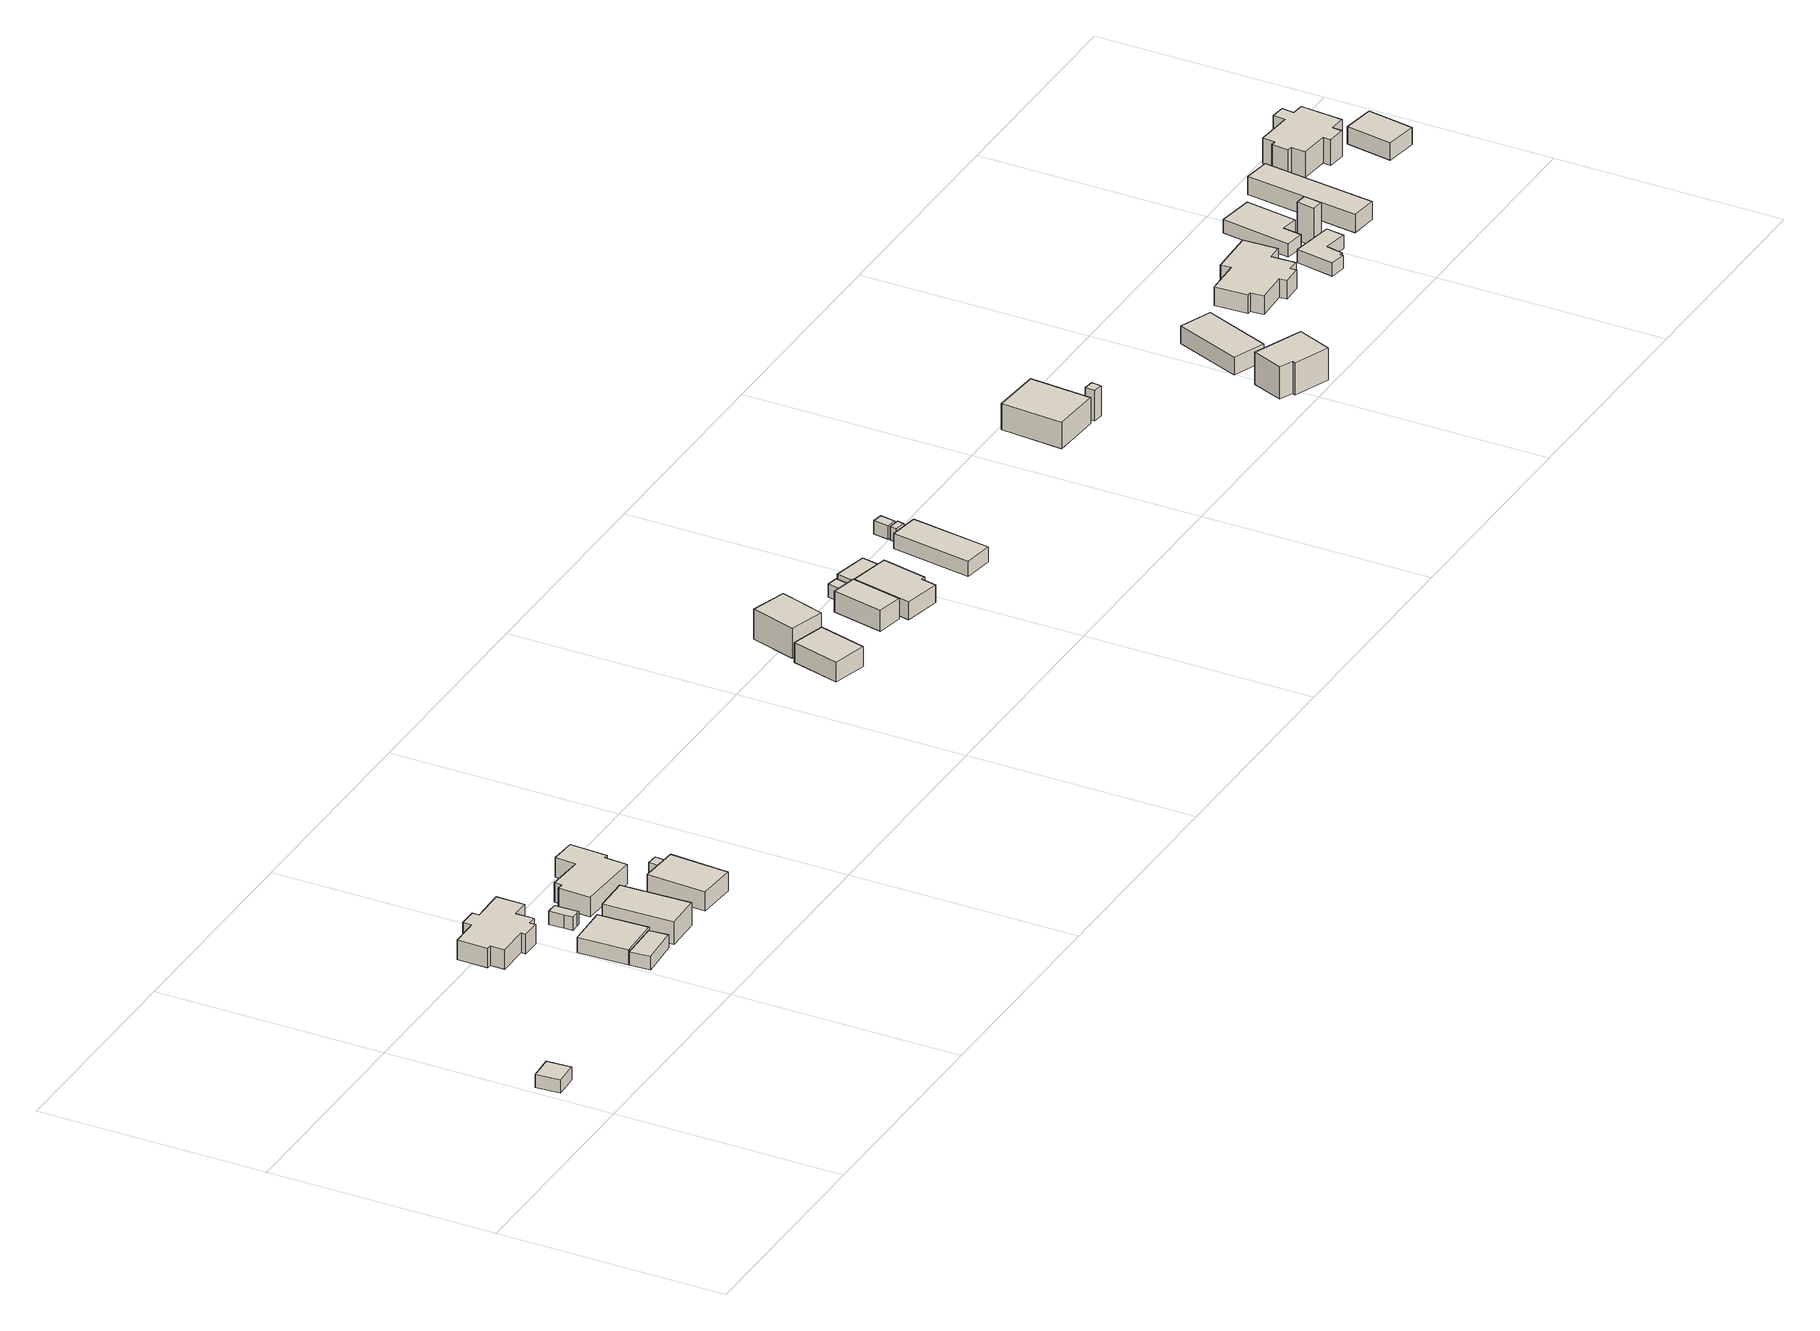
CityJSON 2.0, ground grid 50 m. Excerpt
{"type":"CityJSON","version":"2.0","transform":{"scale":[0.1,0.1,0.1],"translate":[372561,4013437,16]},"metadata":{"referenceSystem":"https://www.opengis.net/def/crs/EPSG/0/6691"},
"CityObjects":{
"building1":{"type":"Building","attributes":{"枝番":1,"利根川水系渡良瀬川洪水浸水想定区域（計画規模）.規模":"L1","利根川水系渡良瀬川洪水浸水想定区域（計画規模）.浸水ランク":"1","利根川水系渡良瀬川洪水浸水想定区域（計画規模）.浸水深":0.07,"利根川水系渡良瀬川洪水浸水想定区域（想定最大規模）.規模":"L2","利根川水系渡良瀬川洪水浸水想定区域（想定最大規模）.浸水ランク":"2","利根川水系渡良瀬川洪水浸水想定区域（想定最大規模）.浸水深":0.77,"利根川水系渡良瀬川洪水浸水想定区域（想定最大規模）.継続時間":9.6,"利根川水系利根川洪水浸水想定区域（計画規模）.規模":"L1","利根川水系利根川洪水浸水想定区域（計画規模）.浸水ランク":"2","利根川水系利根川洪水浸水想定区域（計画規模）.浸水深":1.6,"利根川水系利根川洪水浸水想定区域（想定最大規模）.規模":"L2","利根川水系利根川洪水浸水想定区域（想定最大規模）.浸水ランク":"3","利根川水系利根川洪水浸水想定区域（想定最大規模）.浸水深":3.83,"usage":"411","BuildingDetails.prefecture":"10","BuildingDetails.city":"10207","BuildingDetails.surveyYear":2016},"geometry":[{"type":"Solid","lod":"1","boundaries":[[[[0,1,2,3]],[[2,4,5,3]],[[1,6,4,2]],[[0,7,6,1]],[[3,5,7,0]],[[4,6,7,5]]]]}]},
"building2":{"type":"Building","attributes":{"枝番":1,"利根川水系渡良瀬川洪水浸水想定区域（計画規模）.規模":"L1","利根川水系渡良瀬川洪水浸水想定区域（計画規模）.浸水ランク":"1","利根川水系渡良瀬川洪水浸水想定区域（計画規模）.浸水深":0.23,"利根川水系渡良瀬川洪水浸水想定区域（想定最大規模）.規模":"L2","利根川水系渡良瀬川洪水浸水想定区域（想定最大規模）.浸水ランク":"2","利根川水系渡良瀬川洪水浸水想定区域（想定最大規模）.浸水深":0.56,"利根川水系渡良瀬川洪水浸水想定区域（想定最大規模）.継続時間":5.6,"利根川水系利根川洪水浸水想定区域（計画規模）.規模":"L1","利根川水系利根川洪水浸水想定区域（計画規模）.浸水ランク":"2","利根川水系利根川洪水浸水想定区域（計画規模）.浸水深":1.4,"利根川水系利根川洪水浸水想定区域（想定最大規模）.規模":"L2","利根川水系利根川洪水浸水想定区域（想定最大規模）.浸水ランク":"3","利根川水系利根川洪水浸水想定区域（想定最大規模）.浸水深":3.63,"usage":"411","measuredHeight":7.4,"BuildingDetails.prefecture":"10","BuildingDetails.city":"10207","BuildingDetails.surveyYear":2016},"geometry":[{"type":"Solid","lod":"1","boundaries":[[[[8,9,10,11,12,13,14,15,16,17,18,19,20,21,22,23]],[[22,24,25,23]],[[21,26,24,22]],[[20,27,26,21]],[[19,28,27,20]],[[18,29,28,19]],[[17,30,29,18]],[[16,31,30,17]],[[15,32,31,16]],[[14,33,32,15]],[[13,34,33,14]],[[12,35,34,13]],[[11,36,35,12]],[[10,37,36,11]],[[9,38,37,10]],[[8,39,38,9]],[[23,25,39,8]],[[24,26,27,28,29,30,31,32,33,34,35,36,37,38,39,25]]]]}]},
"building3":{"type":"Building","attributes":{"枝番":1,"利根川水系渡良瀬川洪水浸水想定区域（計画規模）.規模":"L1","利根川水系渡良瀬川洪水浸水想定区域（計画規模）.浸水ランク":"1","利根川水系渡良瀬川洪水浸水想定区域（計画規模）.浸水深":0.06,"利根川水系渡良瀬川洪水浸水想定区域（想定最大規模）.規模":"L2","利根川水系渡良瀬川洪水浸水想定区域（想定最大規模）.浸水ランク":"2","利根川水系渡良瀬川洪水浸水想定区域（想定最大規模）.浸水深":0.86,"利根川水系渡良瀬川洪水浸水想定区域（想定最大規模）.継続時間":24.7,"利根川水系利根川洪水浸水想定区域（計画規模）.規模":"L1","利根川水系利根川洪水浸水想定区域（計画規模）.浸水ランク":"2","利根川水系利根川洪水浸水想定区域（計画規模）.浸水深":1.7,"利根川水系利根川洪水浸水想定区域（想定最大規模）.規模":"L2","利根川水系利根川洪水浸水想定区域（想定最大規模）.浸水ランク":"3","利根川水系利根川洪水浸水想定区域（想定最大規模）.浸水深":3.93,"BuildingDetails.prefecture":"10","BuildingDetails.city":"10207"},"geometry":[{"type":"Solid","lod":"1","boundaries":[[[[40,41,42,43]],[[42,44,45,43]],[[41,46,44,42]],[[40,47,46,41]],[[43,45,47,40]],[[44,46,47,45]]]]}]},
"building4":{"type":"Building","attributes":{"枝番":1,"利根川水系渡良瀬川洪水浸水想定区域（計画規模）.規模":"L1","利根川水系渡良瀬川洪水浸水想定区域（計画規模）.浸水ランク":"1","利根川水系渡良瀬川洪水浸水想定区域（計画規模）.浸水深":0.19,"利根川水系渡良瀬川洪水浸水想定区域（想定最大規模）.規模":"L2","利根川水系渡良瀬川洪水浸水想定区域（想定最大規模）.浸水ランク":"2","利根川水系渡良瀬川洪水浸水想定区域（想定最大規模）.浸水深":0.86,"利根川水系渡良瀬川洪水浸水想定区域（想定最大規模）.継続時間":24.7,"利根川水系利根川洪水浸水想定区域（計画規模）.規模":"L1","利根川水系利根川洪水浸水想定区域（計画規模）.浸水ランク":"2","利根川水系利根川洪水浸水想定区域（計画規模）.浸水深":1.7,"利根川水系利根川洪水浸水想定区域（想定最大規模）.規模":"L2","利根川水系利根川洪水浸水想定区域（想定最大規模）.浸水ランク":"3","利根川水系利根川洪水浸水想定区域（想定最大規模）.浸水深":3.93,"usage":"411","measuredHeight":4.6,"BuildingDetails.prefecture":"10","BuildingDetails.city":"10207","BuildingDetails.surveyYear":2016},"geometry":[{"type":"Solid","lod":"1","boundaries":[[[[48,49,50,51,52,53]],[[52,54,55,53]],[[51,56,54,52]],[[50,57,56,51]],[[49,58,57,50]],[[48,59,58,49]],[[53,55,59,48]],[[54,56,57,58,59,55]]]]}]},
"building5":{"type":"Building","attributes":{"枝番":1,"利根川水系渡良瀬川洪水浸水想定区域（計画規模）.規模":"L1","利根川水系渡良瀬川洪水浸水想定区域（計画規模）.浸水ランク":"1","利根川水系渡良瀬川洪水浸水想定区域（計画規模）.浸水深":0.17,"利根川水系渡良瀬川洪水浸水想定区域（想定最大規模）.規模":"L2","利根川水系渡良瀬川洪水浸水想定区域（想定最大規模）.浸水ランク":"2","利根川水系渡良瀬川洪水浸水想定区域（想定最大規模）.浸水深":0.56,"利根川水系渡良瀬川洪水浸水想定区域（想定最大規模）.継続時間":5.6,"利根川水系利根川洪水浸水想定区域（計画規模）.規模":"L1","利根川水系利根川洪水浸水想定区域（計画規模）.浸水ランク":"2","利根川水系利根川洪水浸水想定区域（計画規模）.浸水深":1.4,"利根川水系利根川洪水浸水想定区域（想定最大規模）.規模":"L2","利根川水系利根川洪水浸水想定区域（想定最大規模）.浸水ランク":"3","利根川水系利根川洪水浸水想定区域（想定最大規模）.浸水深":3.63,"usage":"411","BuildingDetails.prefecture":"10","BuildingDetails.city":"10207","BuildingDetails.surveyYear":2016},"geometry":[{"type":"Solid","lod":"1","boundaries":[[[[60,61,62,63,64,65]],[[64,66,67,65]],[[63,68,66,64]],[[62,69,68,63]],[[61,70,69,62]],[[60,71,70,61]],[[65,67,71,60]],[[66,68,69,70,71,67]]]]}]},
"building6":{"type":"Building","attributes":{"枝番":1,"利根川水系渡良瀬川洪水浸水想定区域（計画規模）.規模":"L1","利根川水系渡良瀬川洪水浸水想定区域（計画規模）.浸水ランク":"1","利根川水系渡良瀬川洪水浸水想定区域（計画規模）.浸水深":0.08,"利根川水系渡良瀬川洪水浸水想定区域（想定最大規模）.規模":"L2","利根川水系渡良瀬川洪水浸水想定区域（想定最大規模）.浸水ランク":"2","利根川水系渡良瀬川洪水浸水想定区域（想定最大規模）.浸水深":0.66,"利根川水系渡良瀬川洪水浸水想定区域（想定最大規模）.継続時間":24.7,"利根川水系利根川洪水浸水想定区域（計画規模）.規模":"L1","利根川水系利根川洪水浸水想定区域（計画規模）.浸水ランク":"2","利根川水系利根川洪水浸水想定区域（計画規模）.浸水深":1.5,"利根川水系利根川洪水浸水想定区域（想定最大規模）.規模":"L2","利根川水系利根川洪水浸水想定区域（想定最大規模）.浸水ランク":"3","利根川水系利根川洪水浸水想定区域（想定最大規模）.浸水深":3.73,"usage":"411","measuredHeight":7.9,"BuildingDetails.prefecture":"10","BuildingDetails.city":"10207","BuildingDetails.surveyYear":2016},"geometry":[{"type":"Solid","lod":"1","boundaries":[[[[72,73,74,75]],[[74,76,77,75]],[[73,78,76,74]],[[72,79,78,73]],[[75,77,79,72]],[[76,78,79,77]]]]}]},
"building7":{"type":"Building","attributes":{"枝番":1,"利根川水系渡良瀬川洪水浸水想定区域（計画規模）.規模":"L1","利根川水系渡良瀬川洪水浸水想定区域（計画規模）.浸水ランク":"1","利根川水系渡良瀬川洪水浸水想定区域（計画規模）.浸水深":0.22,"利根川水系渡良瀬川洪水浸水想定区域（想定最大規模）.規模":"L2","利根川水系渡良瀬川洪水浸水想定区域（想定最大規模）.浸水ランク":"1","利根川水系渡良瀬川洪水浸水想定区域（想定最大規模）.浸水深":0.26,"利根川水系渡良瀬川洪水浸水想定区域（想定最大規模）.継続時間":6.5,"利根川水系利根川洪水浸水想定区域（計画規模）.規模":"L1","利根川水系利根川洪水浸水想定区域（計画規模）.浸水ランク":"2","利根川水系利根川洪水浸水想定区域（計画規模）.浸水深":1.1,"利根川水系利根川洪水浸水想定区域（想定最大規模）.規模":"L2","利根川水系利根川洪水浸水想定区域（想定最大規模）.浸水ランク":"3","利根川水系利根川洪水浸水想定区域（想定最大規模）.浸水深":3.33,"usage":"411","measuredHeight":6.9,"BuildingDetails.prefecture":"10","BuildingDetails.city":"10207","BuildingDetails.surveyYear":2016},"geometry":[{"type":"Solid","lod":"1","boundaries":[[[[80,81,82,83,84,85,86,87,88,89]],[[88,90,91,89]],[[87,92,90,88]],[[86,93,92,87]],[[85,94,93,86]],[[84,95,94,85]],[[83,96,95,84]],[[82,97,96,83]],[[81,98,97,82]],[[80,99,98,81]],[[89,91,99,80]],[[90,92,93,94,95,96,97,98,99,91]]]]}]},
"building8":{"type":"Building","attributes":{"枝番":1,"利根川水系渡良瀬川洪水浸水想定区域（計画規模）.規模":"L1","利根川水系渡良瀬川洪水浸水想定区域（計画規模）.浸水ランク":"1","利根川水系渡良瀬川洪水浸水想定区域（計画規模）.浸水深":0.03,"利根川水系渡良瀬川洪水浸水想定区域（想定最大規模）.規模":"L2","利根川水系渡良瀬川洪水浸水想定区域（想定最大規模）.浸水ランク":"2","利根川水系渡良瀬川洪水浸水想定区域（想定最大規模）.浸水深":0.76,"利根川水系渡良瀬川洪水浸水想定区域（想定最大規模）.継続時間":19.2,"利根川水系利根川洪水浸水想定区域（計画規模）.規模":"L1","利根川水系利根川洪水浸水想定区域（計画規模）.浸水ランク":"2","利根川水系利根川洪水浸水想定区域（計画規模）.浸水深":1.6,"利根川水系利根川洪水浸水想定区域（想定最大規模）.規模":"L2","利根川水系利根川洪水浸水想定区域（想定最大規模）.浸水ランク":"3","利根川水系利根川洪水浸水想定区域（想定最大規模）.浸水深":3.83,"usage":"411","measuredHeight":5.5,"BuildingDetails.prefecture":"10","BuildingDetails.city":"10207","BuildingDetails.surveyYear":2016},"geometry":[{"type":"Solid","lod":"1","boundaries":[[[[100,101,102,103]],[[102,104,105,103]],[[101,106,104,102]],[[100,107,106,101]],[[103,105,107,100]],[[104,106,107,105]]]]}]},
"building9":{"type":"Building","attributes":{"枝番":1,"利根川水系渡良瀬川洪水浸水想定区域（計画規模）.規模":"L1","利根川水系渡良瀬川洪水浸水想定区域（計画規模）.浸水ランク":"1","利根川水系渡良瀬川洪水浸水想定区域（計画規模）.浸水深":0.25,"利根川水系渡良瀬川洪水浸水想定区域（想定最大規模）.規模":"L2","利根川水系渡良瀬川洪水浸水想定区域（想定最大規模）.浸水ランク":"2","利根川水系渡良瀬川洪水浸水想定区域（想定最大規模）.浸水深":0.86,"利根川水系渡良瀬川洪水浸水想定区域（想定最大規模）.継続時間":6.5,"利根川水系利根川洪水浸水想定区域（計画規模）.規模":"L1","利根川水系利根川洪水浸水想定区域（計画規模）.浸水ランク":"2","利根川水系利根川洪水浸水想定区域（計画規模）.浸水深":1.7,"利根川水系利根川洪水浸水想定区域（想定最大規模）.規模":"L2","利根川水系利根川洪水浸水想定区域（想定最大規模）.浸水ランク":"3","利根川水系利根川洪水浸水想定区域（想定最大規模）.浸水深":3.93,"measuredHeight":3.6,"BuildingDetails.prefecture":"10","BuildingDetails.city":"10207"},"geometry":[{"type":"Solid","lod":"1","boundaries":[[[[108,109,110,111]],[[110,112,113,111]],[[109,114,112,110]],[[108,115,114,109]],[[111,113,115,108]],[[112,114,115,113]]]]}]},
"building10":{"type":"Building","attributes":{"枝番":1,"利根川水系渡良瀬川洪水浸水想定区域（計画規模）.規模":"L1","利根川水系渡良瀬川洪水浸水想定区域（計画規模）.浸水ランク":"2","利根川水系渡良瀬川洪水浸水想定区域（計画規模）.浸水深":0.61,"利根川水系渡良瀬川洪水浸水想定区域（計画規模）.継続時間":0.1,"利根川水系渡良瀬川洪水浸水想定区域（想定最大規模）.規模":"L2","利根川水系渡良瀬川洪水浸水想定区域（想定最大規模）.浸水ランク":"2","利根川水系渡良瀬川洪水浸水想定区域（想定最大規模）.浸水深":1.15,"利根川水系渡良瀬川洪水浸水想定区域（想定最大規模）.継続時間":26.2,"利根川水系利根川洪水浸水想定区域（計画規模）.規模":"L1","利根川水系利根川洪水浸水想定区域（計画規模）.浸水ランク":"2","利根川水系利根川洪水浸水想定区域（計画規模）.浸水深":2,"利根川水系利根川洪水浸水想定区域（想定最大規模）.規模":"L2","利根川水系利根川洪水浸水想定区域（想定最大規模）.浸水ランク":"3","利根川水系利根川洪水浸水想定区域（想定最大規模）.浸水深":4.23,"usage":"411","measuredHeight":6.2,"BuildingDetails.prefecture":"10","BuildingDetails.city":"10207","BuildingDetails.surveyYear":2016},"geometry":[{"type":"Solid","lod":"1","boundaries":[[[[116,117,118,119]],[[118,120,121,119]],[[117,122,120,118]],[[116,123,122,117]],[[119,121,123,116]],[[120,122,123,121]]]]}]},
"building11":{"type":"Building","attributes":{"枝番":1,"利根川水系渡良瀬川洪水浸水想定区域（計画規模）.規模":"L1","利根川水系渡良瀬川洪水浸水想定区域（計画規模）.浸水ランク":"1","利根川水系渡良瀬川洪水浸水想定区域（計画規模）.浸水深":0.27,"利根川水系渡良瀬川洪水浸水想定区域（計画規模）.継続時間":3.4,"利根川水系渡良瀬川洪水浸水想定区域（想定最大規模）.規模":"L2","利根川水系渡良瀬川洪水浸水想定区域（想定最大規模）.浸水ランク":"2","利根川水系渡良瀬川洪水浸水想定区域（想定最大規模）.浸水深":0.76,"利根川水系渡良瀬川洪水浸水想定区域（想定最大規模）.継続時間":24.5,"利根川水系利根川洪水浸水想定区域（計画規模）.規模":"L1","利根川水系利根川洪水浸水想定区域（計画規模）.浸水ランク":"2","利根川水系利根川洪水浸水想定区域（計画規模）.浸水深":1.6,"利根川水系利根川洪水浸水想定区域（想定最大規模）.規模":"L2","利根川水系利根川洪水浸水想定区域（想定最大規模）.浸水ランク":"3","利根川水系利根川洪水浸水想定区域（想定最大規模）.浸水深":3.83,"usage":"411","measuredHeight":7.1,"BuildingDetails.prefecture":"10","BuildingDetails.city":"10207","BuildingDetails.surveyYear":2016},"geometry":[{"type":"Solid","lod":"1","boundaries":[[[[124,125,126,127]],[[126,128,129,127]],[[125,130,128,126]],[[124,131,130,125]],[[127,129,131,124]],[[128,130,131,129]]]]}]},
"building12":{"type":"Building","attributes":{"枝番":1,"利根川水系渡良瀬川洪水浸水想定区域（計画規模）.規模":"L1","利根川水系渡良瀬川洪水浸水想定区域（計画規模）.浸水ランク":"1","利根川水系渡良瀬川洪水浸水想定区域（計画規模）.浸水深":0.13,"利根川水系渡良瀬川洪水浸水想定区域（想定最大規模）.規模":"L2","利根川水系渡良瀬川洪水浸水想定区域（想定最大規模）.浸水ランク":"2","利根川水系渡良瀬川洪水浸水想定区域（想定最大規模）.浸水深":0.66,"利根川水系渡良瀬川洪水浸水想定区域（想定最大規模）.継続時間":9.5,"利根川水系利根川洪水浸水想定区域（計画規模）.規模":"L1","利根川水系利根川洪水浸水想定区域（計画規模）.浸水ランク":"2","利根川水系利根川洪水浸水想定区域（計画規模）.浸水深":1.5,"利根川水系利根川洪水浸水想定区域（想定最大規模）.規模":"L2","利根川水系利根川洪水浸水想定区域（想定最大規模）.浸水ランク":"3","利根川水系利根川洪水浸水想定区域（想定最大規模）.浸水深":3.73,"usage":"411","measuredHeight":5.1,"BuildingDetails.prefecture":"10","BuildingDetails.city":"10207","BuildingDetails.surveyYear":2016},"geometry":[{"type":"Solid","lod":"1","boundaries":[[[[132,133,134,135]],[[134,136,137,135]],[[133,138,136,134]],[[132,139,138,133]],[[135,137,139,132]],[[136,138,139,137]]]]}]},
"building13":{"type":"Building","attributes":{"枝番":1,"利根川水系渡良瀬川洪水浸水想定区域（計画規模）.規模":"L1","利根川水系渡良瀬川洪水浸水想定区域（計画規模）.浸水ランク":"1","利根川水系渡良瀬川洪水浸水想定区域（計画規模）.浸水深":0.13,"利根川水系渡良瀬川洪水浸水想定区域（想定最大規模）.規模":"L2","利根川水系渡良瀬川洪水浸水想定区域（想定最大規模）.浸水ランク":"2","利根川水系渡良瀬川洪水浸水想定区域（想定最大規模）.浸水深":0.66,"利根川水系渡良瀬川洪水浸水想定区域（想定最大規模）.継続時間":9.5,"利根川水系利根川洪水浸水想定区域（計画規模）.規模":"L1","利根川水系利根川洪水浸水想定区域（計画規模）.浸水ランク":"2","利根川水系利根川洪水浸水想定区域（計画規模）.浸水深":1.5,"利根川水系利根川洪水浸水想定区域（想定最大規模）.規模":"L2","利根川水系利根川洪水浸水想定区域（想定最大規模）.浸水ランク":"3","利根川水系利根川洪水浸水想定区域（想定最大規模）.浸水深":3.73,"usage":"411","measuredHeight":3.5,"BuildingDetails.prefecture":"10","BuildingDetails.city":"10207","BuildingDetails.surveyYear":2016},"geometry":[{"type":"Solid","lod":"1","boundaries":[[[[140,141,142,143]],[[142,144,145,143]],[[141,146,144,142]],[[140,147,146,141]],[[143,145,147,140]],[[144,146,147,145]]]]}]},
"building14":{"type":"Building","attributes":{"枝番":1,"利根川水系渡良瀬川洪水浸水想定区域（計画規模）.規模":"L1","利根川水系渡良瀬川洪水浸水想定区域（計画規模）.浸水ランク":"1","利根川水系渡良瀬川洪水浸水想定区域（計画規模）.浸水深":0.31,"利根川水系渡良瀬川洪水浸水想定区域（想定最大規模）.規模":"L2","利根川水系渡良瀬川洪水浸水想定区域（想定最大規模）.浸水ランク":"2","利根川水系渡良瀬川洪水浸水想定区域（想定最大規模）.浸水深":0.86,"利根川水系渡良瀬川洪水浸水想定区域（想定最大規模）.継続時間":9.5,"利根川水系利根川洪水浸水想定区域（計画規模）.規模":"L1","利根川水系利根川洪水浸水想定区域（計画規模）.浸水ランク":"2","利根川水系利根川洪水浸水想定区域（計画規模）.浸水深":1.7,"利根川水系利根川洪水浸水想定区域（想定最大規模）.規模":"L2","利根川水系利根川洪水浸水想定区域（想定最大規模）.浸水ランク":"3","利根川水系利根川洪水浸水想定区域（想定最大規模）.浸水深":3.93,"usage":"411","measuredHeight":5.3,"BuildingDetails.prefecture":"10","BuildingDetails.city":"10207","BuildingDetails.surveyYear":2016},"geometry":[{"type":"Solid","lod":"1","boundaries":[[[[148,149,150,151,152,153]],[[152,154,155,153]],[[151,156,154,152]],[[150,157,156,151]],[[149,158,157,150]],[[148,159,158,149]],[[153,155,159,148]],[[154,156,157,158,159,155]]]]}]},
"building15":{"type":"Building","attributes":{"枝番":1,"利根川水系渡良瀬川洪水浸水想定区域（計画規模）.規模":"L1","利根川水系渡良瀬川洪水浸水想定区域（計画規模）.浸水ランク":"1","利根川水系渡良瀬川洪水浸水想定区域（計画規模）.浸水深":0.33,"利根川水系渡良瀬川洪水浸水想定区域（想定最大規模）.規模":"L2","利根川水系渡良瀬川洪水浸水想定区域（想定最大規模）.浸水ランク":"2","利根川水系渡良瀬川洪水浸水想定区域（想定最大規模）.浸水深":0.86,"利根川水系渡良瀬川洪水浸水想定区域（想定最大規模）.継続時間":9.5,"利根川水系利根川洪水浸水想定区域（計画規模）.規模":"L1","利根川水系利根川洪水浸水想定区域（計画規模）.浸水ランク":"2","利根川水系利根川洪水浸水想定区域（計画規模）.浸水深":1.7,"利根川水系利根川洪水浸水想定区域（想定最大規模）.規模":"L2","利根川水系利根川洪水浸水想定区域（想定最大規模）.浸水ランク":"3","利根川水系利根川洪水浸水想定区域（想定最大規模）.浸水深":3.93,"measuredHeight":3.4,"BuildingDetails.prefecture":"10","BuildingDetails.city":"10207"},"geometry":[{"type":"Solid","lod":"1","boundaries":[[[[160,161,162,163]],[[162,164,165,163]],[[161,166,164,162]],[[160,167,166,161]],[[163,165,167,160]],[[164,166,167,165]]]]}]},
"building16":{"type":"Building","attributes":{"枝番":1,"利根川水系渡良瀬川洪水浸水想定区域（計画規模）.規模":"L1","利根川水系渡良瀬川洪水浸水想定区域（計画規模）.浸水ランク":"2","利根川水系渡良瀬川洪水浸水想定区域（計画規模）.浸水深":0.75,"利根川水系渡良瀬川洪水浸水想定区域（計画規模）.継続時間":4.8,"利根川水系渡良瀬川洪水浸水想定区域（想定最大規模）.規模":"L2","利根川水系渡良瀬川洪水浸水想定区域（想定最大規模）.浸水ランク":"2","利根川水系渡良瀬川洪水浸水想定区域（想定最大規模）.浸水深":1.46,"利根川水系渡良瀬川洪水浸水想定区域（想定最大規模）.継続時間":90.7,"利根川水系矢場川洪水浸水想定区域（想定最大規模）.規模":"L2","利根川水系矢場川洪水浸水想定区域（想定最大規模）.浸水ランク":"1","利根川水系矢場川洪水浸水想定区域（想定最大規模）.浸水深":0.02,"利根川水系利根川洪水浸水想定区域（計画規模）.規模":"L1","利根川水系利根川洪水浸水想定区域（計画規模）.浸水ランク":"2","利根川水系利根川洪水浸水想定区域（計画規模）.浸水深":2.3,"利根川水系利根川洪水浸水想定区域（想定最大規模）.規模":"L2","利根川水系利根川洪水浸水想定区域（想定最大規模）.浸水ランク":"3","利根川水系利根川洪水浸水想定区域（想定最大規模）.浸水深":4.53,"usage":"411","measuredHeight":6.6,"BuildingDetails.prefecture":"10","BuildingDetails.city":"10207","BuildingDetails.surveyYear":2016},"geometry":[{"type":"Solid","lod":"1","boundaries":[[[[168,169,170,171]],[[170,172,173,171]],[[169,174,172,170]],[[168,175,174,169]],[[171,173,175,168]],[[172,174,175,173]]]]}]},
"building17":{"type":"Building","attributes":{"枝番":1,"利根川水系渡良瀬川洪水浸水想定区域（計画規模）.規模":"L1","利根川水系渡良瀬川洪水浸水想定区域（計画規模）.浸水ランク":"2","利根川水系渡良瀬川洪水浸水想定区域（計画規模）.浸水深":0.56,"利根川水系渡良瀬川洪水浸水想定区域（計画規模）.継続時間":4.8,"利根川水系渡良瀬川洪水浸水想定区域（想定最大規模）.規模":"L2","利根川水系渡良瀬川洪水浸水想定区域（想定最大規模）.浸水ランク":"2","利根川水系渡良瀬川洪水浸水想定区域（想定最大規模）.浸水深":1.26,"利根川水系渡良瀬川洪水浸水想定区域（想定最大規模）.継続時間":90.7,"利根川水系矢場川洪水浸水想定区域（想定最大規模）.規模":"L2","利根川水系利根川洪水浸水想定区域（計画規模）.規模":"L1","利根川水系利根川洪水浸水想定区域（計画規模）.浸水ランク":"2","利根川水系利根川洪水浸水想定区域（計画規模）.浸水深":2.1,"利根川水系利根川洪水浸水想定区域（想定最大規模）.規模":"L2","利根川水系利根川洪水浸水想定区域（想定最大規模）.浸水ランク":"3","利根川水系利根川洪水浸水想定区域（想定最大規模）.浸水深":4.33,"BuildingDetails.prefecture":"10","BuildingDetails.city":"10207"},"geometry":[{"type":"Solid","lod":"1","boundaries":[[[[176,177,178,179]],[[178,180,181,179]],[[177,182,180,178]],[[176,183,182,177]],[[179,181,183,176]],[[180,182,183,181]]]]}]},
"building18":{"type":"Building","attributes":{"枝番":1,"利根川水系渡良瀬川洪水浸水想定区域（計画規模）.規模":"L1","利根川水系渡良瀬川洪水浸水想定区域（計画規模）.浸水ランク":"2","利根川水系渡良瀬川洪水浸水想定区域（計画規模）.浸水深":0.61,"利根川水系渡良瀬川洪水浸水想定区域（計画規模）.継続時間":6.4,"利根川水系渡良瀬川洪水浸水想定区域（想定最大規模）.規模":"L2","利根川水系渡良瀬川洪水浸水想定区域（想定最大規模）.浸水ランク":"2","利根川水系渡良瀬川洪水浸水想定区域（想定最大規模）.浸水深":1.26,"利根川水系渡良瀬川洪水浸水想定区域（想定最大規模）.継続時間":77.9,"利根川水系矢場川洪水浸水想定区域（想定最大規模）.規模":"L2","利根川水系利根川洪水浸水想定区域（計画規模）.規模":"L1","利根川水系利根川洪水浸水想定区域（計画規模）.浸水ランク":"2","利根川水系利根川洪水浸水想定区域（計画規模）.浸水深":2.1,"利根川水系利根川洪水浸水想定区域（想定最大規模）.規模":"L2","利根川水系利根川洪水浸水想定区域（想定最大規模）.浸水ランク":"3","利根川水系利根川洪水浸水想定区域（想定最大規模）.浸水深":4.33,"BuildingDetails.prefecture":"10","BuildingDetails.city":"10207"},"geometry":[{"type":"Solid","lod":"1","boundaries":[[[[184,185,186,187]],[[186,188,189,187]],[[185,190,188,186]],[[184,191,190,185]],[[187,189,191,184]],[[188,190,191,189]]]]}]},
"building19":{"type":"Building","attributes":{"枝番":1,"利根川水系渡良瀬川洪水浸水想定区域（計画規模）.規模":"L1","利根川水系渡良瀬川洪水浸水想定区域（計画規模）.浸水ランク":"2","利根川水系渡良瀬川洪水浸水想定区域（計画規模）.浸水深":1.16,"利根川水系渡良瀬川洪水浸水想定区域（計画規模）.継続時間":6.4,"利根川水系渡良瀬川洪水浸水想定区域（想定最大規模）.規模":"L2","利根川水系渡良瀬川洪水浸水想定区域（想定最大規模）.浸水ランク":"2","利根川水系渡良瀬川洪水浸水想定区域（想定最大規模）.浸水深":1.76,"利根川水系渡良瀬川洪水浸水想定区域（想定最大規模）.継続時間":95.5,"利根川水系矢場川洪水浸水想定区域（想定最大規模）.規模":"L2","利根川水系矢場川洪水浸水想定区域（想定最大規模）.浸水ランク":"1","利根川水系矢場川洪水浸水想定区域（想定最大規模）.浸水深":0.31,"利根川水系多々良川洪水浸水想定区域（想定最大規模）.規模":"L2","利根川水系多々良川洪水浸水想定区域（想定最大規模）.浸水ランク":"1","利根川水系多々良川洪水浸水想定区域（想定最大規模）.浸水深":0.28,"利根川水系利根川洪水浸水想定区域（計画規模）.規模":"L1","利根川水系利根川洪水浸水想定区域（計画規模）.浸水ランク":"2","利根川水系利根川洪水浸水想定区域（計画規模）.浸水深":2.6,"利根川水系利根川洪水浸水想定区域（想定最大規模）.規模":"L2","利根川水系利根川洪水浸水想定区域（想定最大規模）.浸水ランク":"3","利根川水系利根川洪水浸水想定区域（想定最大規模）.浸水深":4.83,"usage":"411","measuredHeight":6.3,"BuildingDetails.prefecture":"10","BuildingDetails.city":"10207","BuildingDetails.surveyYear":2016},"geometry":[{"type":"Solid","lod":"1","boundaries":[[[[192,193,194,195]],[[194,196,197,195]],[[193,198,196,194]],[[192,199,198,193]],[[195,197,199,192]],[[196,198,199,197]]]]}]},
"building20":{"type":"Building","attributes":{"枝番":1,"利根川水系渡良瀬川洪水浸水想定区域（計画規模）.規模":"L1","利根川水系渡良瀬川洪水浸水想定区域（計画規模）.浸水ランク":"2","利根川水系渡良瀬川洪水浸水想定区域（計画規模）.浸水深":0.95,"利根川水系渡良瀬川洪水浸水想定区域（計画規模）.継続時間":6.4,"利根川水系渡良瀬川洪水浸水想定区域（想定最大規模）.規模":"L2","利根川水系渡良瀬川洪水浸水想定区域（想定最大規模）.浸水ランク":"2","利根川水系渡良瀬川洪水浸水想定区域（想定最大規模）.浸水深":1.56,"利根川水系渡良瀬川洪水浸水想定区域（想定最大規模）.継続時間":95.5,"利根川水系矢場川洪水浸水想定区域（想定最大規模）.規模":"L2","利根川水系矢場川洪水浸水想定区域（想定最大規模）.浸水ランク":"1","利根川水系矢場川洪水浸水想定区域（想定最大規模）.浸水深":0.11,"利根川水系多々良川洪水浸水想定区域（想定最大規模）.規模":"L2","利根川水系多々良川洪水浸水想定区域（想定最大規模）.浸水ランク":"1","利根川水系多々良川洪水浸水想定区域（想定最大規模）.浸水深":0.08,"利根川水系利根川洪水浸水想定区域（計画規模）.規模":"L1","利根川水系利根川洪水浸水想定区域（計画規模）.浸水ランク":"2","利根川水系利根川洪水浸水想定区域（計画規模）.浸水深":2.4,"利根川水系利根川洪水浸水想定区域（想定最大規模）.規模":"L2","利根川水系利根川洪水浸水想定区域（想定最大規模）.浸水ランク":"3","利根川水系利根川洪水浸水想定区域（想定最大規模）.浸水深":4.63,"usage":"411","measuredHeight":7.7,"BuildingDetails.prefecture":"10","BuildingDetails.city":"10207","BuildingDetails.surveyYear":2016},"geometry":[{"type":"Solid","lod":"1","boundaries":[[[[200,201,202,203]],[[202,204,205,203]],[[201,206,204,202]],[[200,207,206,201]],[[203,205,207,200]],[[204,206,207,205]]]]}]},
"building21":{"type":"Building","attributes":{"枝番":1,"利根川水系渡良瀬川洪水浸水想定区域（計画規模）.規模":"L1","利根川水系渡良瀬川洪水浸水想定区域（計画規模）.浸水ランク":"1","利根川水系渡良瀬川洪水浸水想定区域（計画規模）.浸水深":0.45,"利根川水系渡良瀬川洪水浸水想定区域（想定最大規模）.規模":"L2","利根川水系渡良瀬川洪水浸水想定区域（想定最大規模）.浸水ランク":"2","利根川水系渡良瀬川洪水浸水想定区域（想定最大規模）.浸水深":1.26,"利根川水系渡良瀬川洪水浸水想定区域（想定最大規模）.継続時間":26.9,"利根川水系利根川洪水浸水想定区域（計画規模）.規模":"L1","利根川水系利根川洪水浸水想定区域（計画規模）.浸水ランク":"2","利根川水系利根川洪水浸水想定区域（計画規模）.浸水深":2.1,"利根川水系利根川洪水浸水想定区域（想定最大規模）.規模":"L2","利根川水系利根川洪水浸水想定区域（想定最大規模）.浸水ランク":"3","利根川水系利根川洪水浸水想定区域（想定最大規模）.浸水深":4.33,"usage":"411","measuredHeight":8.1,"BuildingDetails.prefecture":"10","BuildingDetails.city":"10207","BuildingDetails.surveyYear":2016},"geometry":[{"type":"Solid","lod":"1","boundaries":[[[[208,209,210,211,212,213]],[[212,214,215,213]],[[211,216,214,212]],[[210,217,216,211]],[[209,218,217,210]],[[208,219,218,209]],[[213,215,219,208]],[[214,216,217,218,219,215]]]]}]},
"building22":{"type":"Building","attributes":{"枝番":1,"利根川水系渡良瀬川洪水浸水想定区域（計画規模）.規模":"L1","利根川水系渡良瀬川洪水浸水想定区域（計画規模）.浸水ランク":"1","利根川水系渡良瀬川洪水浸水想定区域（計画規模）.浸水深":0.12,"利根川水系渡良瀬川洪水浸水想定区域（想定最大規模）.規模":"L2","利根川水系渡良瀬川洪水浸水想定区域（想定最大規模）.浸水ランク":"2","利根川水系渡良瀬川洪水浸水想定区域（想定最大規模）.浸水深":0.75,"利根川水系渡良瀬川洪水浸水想定区域（想定最大規模）.継続時間":26.9,"利根川水系利根川洪水浸水想定区域（計画規模）.規模":"L1","利根川水系利根川洪水浸水想定区域（計画規模）.浸水ランク":"2","利根川水系利根川洪水浸水想定区域（計画規模）.浸水深":1.6,"利根川水系利根川洪水浸水想定区域（想定最大規模）.規模":"L2","利根川水系利根川洪水浸水想定区域（想定最大規模）.浸水ランク":"3","利根川水系利根川洪水浸水想定区域（想定最大規模）.浸水深":3.83,"usage":"411","measuredHeight":13.8,"BuildingDetails.prefecture":"10","BuildingDetails.city":"10207","BuildingDetails.surveyYear":2016},"geometry":[{"type":"Solid","lod":"1","boundaries":[[[[220,221,222,223]],[[222,224,225,223]],[[221,226,224,222]],[[220,227,226,221]],[[223,225,227,220]],[[224,226,227,225]]]]}]},
"building23":{"type":"Building","attributes":{"枝番":1,"利根川水系渡良瀬川洪水浸水想定区域（計画規模）.規模":"L1","利根川水系渡良瀬川洪水浸水想定区域（計画規模）.浸水ランク":"1","利根川水系渡良瀬川洪水浸水想定区域（計画規模）.浸水深":0.01,"利根川水系渡良瀬川洪水浸水想定区域（想定最大規模）.規模":"L2","利根川水系渡良瀬川洪水浸水想定区域（想定最大規模）.浸水ランク":"1","利根川水系渡良瀬川洪水浸水想定区域（想定最大規模）.浸水深":0.36,"利根川水系渡良瀬川洪水浸水想定区域（想定最大規模）.継続時間":4.1,"利根川水系利根川洪水浸水想定区域（計画規模）.規模":"L1","利根川水系利根川洪水浸水想定区域（計画規模）.浸水ランク":"2","利根川水系利根川洪水浸水想定区域（計画規模）.浸水深":1.2,"利根川水系利根川洪水浸水想定区域（想定最大規模）.規模":"L2","利根川水系利根川洪水浸水想定区域（想定最大規模）.浸水ランク":"3","利根川水系利根川洪水浸水想定区域（想定最大規模）.浸水深":3.43,"usage":"411","measuredHeight":7.5,"BuildingDetails.prefecture":"10","BuildingDetails.city":"10207","BuildingDetails.surveyYear":2016},"geometry":[{"type":"Solid","lod":"1","boundaries":[[[[228,229,230,231,232,233,234,235,236,237,238,239,240,241]],[[240,242,243,241]],[[239,244,242,240]],[[238,245,244,239]],[[237,246,245,238]],[[236,247,246,237]],[[235,248,247,236]],[[234,249,248,235]],[[233,250,249,234]],[[232,251,250,233]],[[231,252,251,232]],[[230,253,252,231]],[[229,254,253,230]],[[228,255,254,229]],[[241,243,255,228]],[[242,244,245,246,247,248,249,250,251,252,253,254,255,243]]]]}]},
"building24":{"type":"Building","attributes":{"枝番":1,"利根川水系渡良瀬川洪水浸水想定区域（計画規模）.規模":"L1","利根川水系渡良瀬川洪水浸水想定区域（計画規模）.浸水ランク":"1","利根川水系渡良瀬川洪水浸水想定区域（計画規模）.浸水深":0.23,"利根川水系渡良瀬川洪水浸水想定区域（想定最大規模）.規模":"L2","利根川水系渡良瀬川洪水浸水想定区域（想定最大規模）.浸水ランク":"2","利根川水系渡良瀬川洪水浸水想定区域（想定最大規模）.浸水深":0.85,"利根川水系渡良瀬川洪水浸水想定区域（想定最大規模）.継続時間":4.8,"利根川水系利根川洪水浸水想定区域（計画規模）.規模":"L1","利根川水系利根川洪水浸水想定区域（計画規模）.浸水ランク":"2","利根川水系利根川洪水浸水想定区域（計画規模）.浸水深":1.7,"利根川水系利根川洪水浸水想定区域（想定最大規模）.規模":"L2","利根川水系利根川洪水浸水想定区域（想定最大規模）.浸水ランク":"3","利根川水系利根川洪水浸水想定区域（想定最大規模）.浸水深":3.93,"usage":"411","measuredHeight":7.6,"BuildingDetails.prefecture":"10","BuildingDetails.city":"10207","BuildingDetails.surveyYear":2016},"geometry":[{"type":"Solid","lod":"1","boundaries":[[[[256,257,258,259,260,261,262,263]],[[262,264,265,263]],[[261,266,264,262]],[[260,267,266,261]],[[259,268,267,260]],[[258,269,268,259]],[[257,270,269,258]],[[256,271,270,257]],[[263,265,271,256]],[[264,266,267,268,269,270,271,265]]]]}]},
"building25":{"type":"Building","attributes":{"枝番":1,"利根川水系渡良瀬川洪水浸水想定区域（計画規模）.規模":"L1","利根川水系渡良瀬川洪水浸水想定区域（計画規模）.浸水ランク":"2","利根川水系渡良瀬川洪水浸水想定区域（計画規模）.浸水深":0.56,"利根川水系渡良瀬川洪水浸水想定区域（想定最大規模）.規模":"L2","利根川水系渡良瀬川洪水浸水想定区域（想定最大規模）.浸水ランク":"2","利根川水系渡良瀬川洪水浸水想定区域（想定最大規模）.浸水深":1.14,"利根川水系渡良瀬川洪水浸水想定区域（想定最大規模）.継続時間":10.9,"利根川水系利根川洪水浸水想定区域（計画規模）.規模":"L1","利根川水系利根川洪水浸水想定区域（計画規模）.浸水ランク":"2","利根川水系利根川洪水浸水想定区域（計画規模）.浸水深":2,"利根川水系利根川洪水浸水想定区域（想定最大規模）.規模":"L2","利根川水系利根川洪水浸水想定区域（想定最大規模）.浸水ランク":"3","利根川水系利根川洪水浸水想定区域（想定最大規模）.浸水深":4.23,"usage":"411","measuredHeight":9.2,"BuildingDetails.prefecture":"10","BuildingDetails.city":"10207","BuildingDetails.surveyYear":2016},"geometry":[{"type":"Solid","lod":"1","boundaries":[[[[272,273,274,275]],[[274,276,277,275]],[[273,278,276,274]],[[272,279,278,273]],[[275,277,279,272]],[[276,278,279,277]]]]}]},
"building26":{"type":"Building","attributes":{"枝番":1,"利根川水系渡良瀬川洪水浸水想定区域（計画規模）.規模":"L1","利根川水系渡良瀬川洪水浸水想定区域（計画規模）.浸水ランク":"1","利根川水系渡良瀬川洪水浸水想定区域（計画規模）.浸水深":0.19,"利根川水系渡良瀬川洪水浸水想定区域（想定最大規模）.規模":"L2","利根川水系渡良瀬川洪水浸水想定区域（想定最大規模）.浸水ランク":"2","利根川水系渡良瀬川洪水浸水想定区域（想定最大規模）.浸水深":0.64,"利根川水系渡良瀬川洪水浸水想定区域（想定最大規模）.継続時間":4.1,"利根川水系利根川洪水浸水想定区域（計画規模）.規模":"L1","利根川水系利根川洪水浸水想定区域（計画規模）.浸水ランク":"2","利根川水系利根川洪水浸水想定区域（計画規模）.浸水深":1.5,"利根川水系利根川洪水浸水想定区域（想定最大規模）.規模":"L2","利根川水系利根川洪水浸水想定区域（想定最大規模）.浸水ランク":"3","利根川水系利根川洪水浸水想定区域（想定最大規模）.浸水深":3.73,"usage":"411","measuredHeight":9.1,"BuildingDetails.prefecture":"10","BuildingDetails.city":"10207","BuildingDetails.surveyYear":2016},"geometry":[{"type":"Solid","lod":"1","boundaries":[[[[280,281,282,283,284,285]],[[284,286,287,285]],[[283,288,286,284]],[[282,289,288,283]],[[281,290,289,282]],[[280,291,290,281]],[[285,287,291,280]],[[286,288,289,290,291,287]]]]}]},
"building27":{"type":"Building","attributes":{"枝番":1,"利根川水系渡良瀬川洪水浸水想定区域（計画規模）.規模":"L1","利根川水系渡良瀬川洪水浸水想定区域（計画規模）.浸水ランク":"1","利根川水系渡良瀬川洪水浸水想定区域（計画規模）.浸水深":0.22,"利根川水系渡良瀬川洪水浸水想定区域（想定最大規模）.規模":"L2","利根川水系渡良瀬川洪水浸水想定区域（想定最大規模）.浸水ランク":"2","利根川水系渡良瀬川洪水浸水想定区域（想定最大規模）.浸水深":0.75,"利根川水系渡良瀬川洪水浸水想定区域（想定最大規模）.継続時間":10.9,"利根川水系利根川洪水浸水想定区域（計画規模）.規模":"L1","利根川水系利根川洪水浸水想定区域（計画規模）.浸水ランク":"2","利根川水系利根川洪水浸水想定区域（計画規模）.浸水深":1.6,"利根川水系利根川洪水浸水想定区域（想定最大規模）.規模":"L2","利根川水系利根川洪水浸水想定区域（想定最大規模）.浸水ランク":"3","利根川水系利根川洪水浸水想定区域（想定最大規模）.浸水深":3.83,"usage":"411","measuredHeight":8,"BuildingDetails.prefecture":"10","BuildingDetails.city":"10207","BuildingDetails.surveyYear":2016},"geometry":[{"type":"Solid","lod":"1","boundaries":[[[[292,293,294,295]],[[294,296,297,295]],[[293,298,296,294]],[[292,299,298,293]],[[295,297,299,292]],[[296,298,299,297]]]]}]},
"building28":{"type":"Building","attributes":{"枝番":1,"利根川水系渡良瀬川洪水浸水想定区域（計画規模）.規模":"L1","利根川水系渡良瀬川洪水浸水想定区域（計画規模）.浸水ランク":"1","利根川水系渡良瀬川洪水浸水想定区域（計画規模）.浸水深":0.19,"利根川水系渡良瀬川洪水浸水想定区域（想定最大規模）.規模":"L2","利根川水系渡良瀬川洪水浸水想定区域（想定最大規模）.浸水ランク":"2","利根川水系渡良瀬川洪水浸水想定区域（想定最大規模）.浸水深":0.76,"利根川水系渡良瀬川洪水浸水想定区域（想定最大規模）.継続時間":28.2,"利根川水系利根川洪水浸水想定区域（計画規模）.規模":"L1","利根川水系利根川洪水浸水想定区域（計画規模）.浸水ランク":"2","利根川水系利根川洪水浸水想定区域（計画規模）.浸水深":1.6,"利根川水系利根川洪水浸水想定区域（想定最大規模）.規模":"L2","利根川水系利根川洪水浸水想定区域（想定最大規模）.浸水ランク":"3","利根川水系利根川洪水浸水想定区域（想定最大規模）.浸水深":3.83,"usage":"411","measuredHeight":7.7,"BuildingDetails.prefecture":"10","BuildingDetails.city":"10207","BuildingDetails.surveyYear":2016},"geometry":[{"type":"Solid","lod":"1","boundaries":[[[[300,301,302,303,304,305,306,307,308,309,310,311,312,313,314,315]],[[314,316,317,315]],[[313,318,316,314]],[[312,319,318,313]],[[311,320,319,312]],[[310,321,320,311]],[[309,322,321,310]],[[308,323,322,309]],[[307,324,323,308]],[[306,325,324,307]],[[305,326,325,306]],[[304,327,326,305]],[[303,328,327,304]],[[302,329,328,303]],[[301,330,329,302]],[[300,331,330,301]],[[315,317,331,300]],[[316,318,319,320,321,322,323,324,325,326,327,328,329,330,331,317]]]]}]},
"building29":{"type":"Building","attributes":{"枝番":1,"利根川水系渡良瀬川洪水浸水想定区域（計画規模）.規模":"L1","利根川水系渡良瀬川洪水浸水想定区域（計画規模）.浸水ランク":"1","利根川水系渡良瀬川洪水浸水想定区域（計画規模）.浸水深":0.25,"利根川水系渡良瀬川洪水浸水想定区域（想定最大規模）.規模":"L2","利根川水系渡良瀬川洪水浸水想定区域（想定最大規模）.浸水ランク":"2","利根川水系渡良瀬川洪水浸水想定区域（想定最大規模）.浸水深":0.96,"利根川水系渡良瀬川洪水浸水想定区域（想定最大規模）.継続時間":28.2,"利根川水系利根川洪水浸水想定区域（計画規模）.規模":"L1","利根川水系利根川洪水浸水想定区域（計画規模）.浸水ランク":"2","利根川水系利根川洪水浸水想定区域（計画規模）.浸水深":1.8,"利根川水系利根川洪水浸水想定区域（想定最大規模）.規模":"L2","利根川水系利根川洪水浸水想定区域（想定最大規模）.浸水ランク":"3","利根川水系利根川洪水浸水想定区域（想定最大規模）.浸水深":4.03,"usage":"411","measuredHeight":4.9,"BuildingDetails.prefecture":"10","BuildingDetails.city":"10207","BuildingDetails.surveyYear":2016},"geometry":[{"type":"Solid","lod":"1","boundaries":[[[[332,333,334,335]],[[334,336,337,335]],[[333,338,336,334]],[[332,339,338,333]],[[335,337,339,332]],[[336,338,339,337]]]]}]}
},
"vertices":[
[7,174,13],[61,177,13],[64,123,13],[11,120,13],[64,123,43],[11,120,43],[61,177,43],[7,174,43],
[441,426,14],[371,426,14],[371,458,14],[361,458,14],[361,525,14],[425,526,14],[425,545,14],[465,545,14],[465,530,14],[540,531,14],[540,469,14],[501,469,14],[502,429,14],[483,429,14],[483,416,14],[441,416,14],[483,416,58],[441,416,58],[483,429,58],[502,429,58],[501,469,58],[540,469,58],[540,531,58],[465,530,58],[465,545,58],[425,545,58],[425,526,58],[361,525,58],[361,458,58],[371,458,58],[371,426,58],[441,426,58],
[499,221,11],[588,224,11],[591,182,11],[502,176,11],[591,182,41],[502,176,41],[588,224,41],[499,221,41],
[493,331,12],[511,332,12],[586,335,12],[590,224,12],[499,221,12],[497,221,12],[499,221,47],[497,221,47],[590,224,47],[586,335,47],[511,332,47],[493,331,47],
[558,394,15],[557,426,15],[582,426,15],[583,374,15],[575,374,15],[559,373,15],[575,374,45],[559,373,45],[583,374,45],[582,426,45],[557,426,45],[558,394,45],
[597,330,14],[676,332,14],[681,178,14],[602,176,14],[681,178,66],[602,176,66],[676,332,66],[597,330,66],
[620,368,14],[624,439,14],[637,438,14],[638,455,14],[719,450,14],[722,496,14],[779,493,14],[775,410,14],[766,411,14],[763,360,14],[766,411,58],[763,360,58],[775,410,58],[779,493,58],[722,496,58],[719,450,58],[638,455,58],[637,438,58],[624,439,58],[620,368,58],
[744,181,12],[752,311,12],[839,305,12],[831,175,12],[839,305,55],[831,175,55],[752,311,55],[744,181,55],
[807,314,14],[809,337,14],[833,335,14],[831,313,14],[833,335,44],[831,313,44],[809,337,44],[807,314,44],
[1626,347,7],[1655,453,7],[1730,432,7],[1702,327,7],[1730,432,52],[1702,327,52],[1655,453,52],[1626,347,52],
[1657,459,13],[1687,558,13],[1766,534,13],[1735,435,13],[1766,534,81],[1735,435,81],[1687,558,81],[1657,459,81],
[1829,355,10],[1853,467,10],[1910,455,10],[1886,343,10],[1910,455,57],[1886,343,57],[1853,467,57],[1829,355,57],
[1883,467,15],[1889,499,15],[1914,494,15],[1907,462,15],[1914,494,45],[1907,462,45],[1889,499,45],[1883,467,45],
[1891,325,11],[1919,458,11],[2009,439,11],[1988,340,11],[1979,342,11],[1972,308,11],[1979,342,51],[1972,308,51],[1988,340,51],[2009,439,51],[1919,458,51],[1891,325,51],
[1922,460,14],[1930,500,14],[2006,484,14],[1998,444,14],[2006,484,45],[1998,444,45],[1930,500,45],[1922,460,45],
[2097,301,4],[2124,477,4],[2190,467,4],[2164,291,4],[2190,467,38],[2164,291,38],[2124,477,38],[2097,301,38],
[2137,478,11],[2140,493,11],[2165,489,11],[2162,474,11],[2165,489,41],[2162,474,41],[2140,493,41],[2137,478,41],
[2140,497,11],[2145,531,11],[2168,527,11],[2163,494,11],[2168,527,41],[2163,494,41],[2145,531,41],[2140,497,41],
[2602,356,5],[2612,492,5],[2721,484,5],[2711,348,5],[2721,484,64],[2711,348,64],[2612,492,64],[2602,356,64],
[2720,344,7],[2722,366,7],[2745,363,7],[2742,341,7],[2745,363,76],[2742,341,76],[2722,366,76],[2720,344,76],
[2980,41,9],[2983,48,9],[2953,61,9],[2980,129,9],[3090,85,9],[3059,9,9],[3090,85,82],[3059,9,82],[2980,129,82],[2953,61,82],[2983,48,82],[2980,41,82],
[2988,178,12],[3046,324,12],[3117,296,12],[3059,150,12],[3117,296,52],[3059,150,52],[3046,324,52],[2988,178,52],
[3280,229,16],[3209,226,16],[3208,255,16],[3199,255,16],[3196,328,16],[3275,331,16],[3274,354,16],[3377,358,16],[3380,282,16],[3347,281,16],[3349,228,16],[3325,228,16],[3325,214,16],[3281,212,16],[3325,214,58],[3281,212,58],[3325,228,58],[3349,228,58],[3347,281,58],[3380,282,58],[3377,358,58],[3274,354,58],[3275,331,58],[3196,328,58],[3199,255,58],[3208,255,58],[3209,226,58],[3280,229,58],
[3404,177,11],[3418,261,11],[3513,245,11],[3507,205,11],[3454,214,11],[3447,177,11],[3440,178,11],[3439,171,11],[3440,178,41],[3439,171,41],[3447,177,41],[3454,214,41],[3507,205,41],[3513,245,41],[3418,261,41],[3404,177,41],
[3484,259,13],[3490,298,13],[3516,295,13],[3510,255,13],[3516,295,99],[3510,255,99],[3490,298,99],[3484,259,99],
[3426,284,13],[3449,438,13],[3529,426,13],[3512,313,13],[3474,319,13],[3468,278,13],[3474,319,43],[3468,278,43],[3512,313,43],[3529,426,43],[3449,438,43],[3426,284,43],
[3567,211,12],[3599,461,12],[3658,453,12],[3626,204,12],[3658,453,53],[3626,204,53],[3599,461,53],[3567,211,53],
[3767,366,13],[3769,384,13],[3704,390,13],[3707,421,13],[3696,422,13],[3700,460,13],[3711,459,13],[3714,487,13],[3795,480,13],[3797,507,13],[3829,504,13],[3826,477,13],[3853,474,13],[3845,381,13],[3810,384,13],[3808,362,13],[3810,384,71],[3808,362,71],[3845,381,71],[3853,474,71],[3826,477,71],[3829,504,71],[3797,507,71],[3795,480,71],[3714,487,71],[3711,459,71],[3700,460,71],[3696,422,71],[3707,421,71],[3704,390,71],[3769,384,71],[3767,366,71],
[3840,274,11],[3857,376,11],[3928,365,11],[3911,263,11],[3928,365,50],[3911,263,50],[3857,376,50],[3840,274,50]
]}
